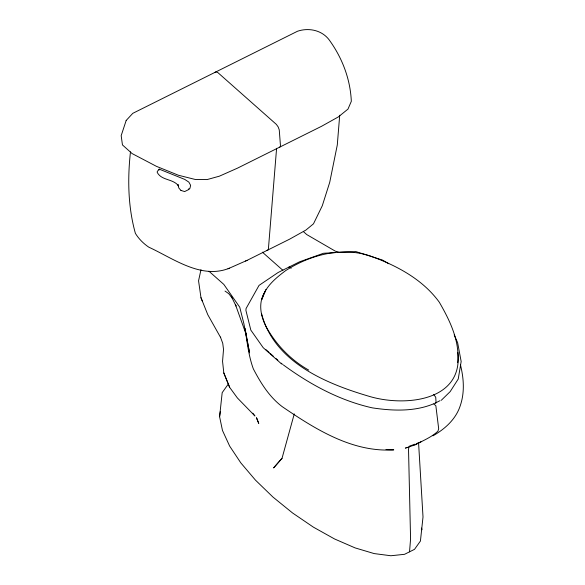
<?xml version="1.0" encoding="UTF-8"?>
<svg xmlns="http://www.w3.org/2000/svg" width="585" height="585" viewBox="0 0 585 585"><rect width="100%" height="100%" fill="white"/><g stroke="black" fill="none" stroke-linecap="round" stroke-linejoin="round"><path stroke-width="0.88" d="M457.836 352.316C463.459 401.836 404.008 406.787 369.347 396.389C325.765 383.57 274.124 362.115 261.59 313.75M457.741 362.7C459.876 340.989 449.887 320.543 439.32 302.24C422.889 279.593 397.237 265.817 371.431 256.427L370.356 256.018C341.772 246.439 310.342 254.819 285.648 270.621C275.689 278.138 265.129 286.687 261.919 299.344L265.912 289.48M130.47 151.888C127.464 179.017 127.998 206.958 135.398 233.386C138.791 238.892 143.413 243.528 148.751 247.148C173.248 258.424 201.32 279.645 229.379 268.193M159.142 170.008L159.215 169.131L184.758 179.412L188.845 182.11L190.615 185.291L189.935 188.399L188.538 188.97M418.56 442.611L423.013 516.979L420.425 541.045L414.516 549.344L404.549 554.309L390.89 555.75L374.173 553.585L355.117 547.904L334.561 538.968L313.399 527.151L292.566 512.979L272.968 497.074L255.462 480.124L240.808 462.874L229.649 446.077L222.475 430.465L219.594 416.725L222.183 392.659L228.084 384.352M276.595 148.305L268.339 249.758L266.694 250.49M339.709 115.23L337.289 144.985L329.735 182.279L322.298 205.723L313.487 223.821L305.889 230.08L289.582 239.185L247.104 260.34L228.004 268.793M409.529 551.83L410.575 539.034L408.52 449.068L408.988 446.977M219.594 416.725L220.311 411.518M200.977 269.707L198.556 280.807L200.977 297.699L202.352 301.173M294.277 413.88L282.036 458.274L273.583 467.927L282.05 458.34M264.873 292.017C257.934 302.84 260.625 315.98 266.131 326.781C276.164 344.784 290.716 359.958 308.719 370.093M159.215 169.131L157.277 171.507L157.211 172.385C161.555 180.758 173.145 178.564 178.593 185.95L177.972 184.553M441.287 400.294L450.172 391.614L458.238 379.022L461.163 361.515L457.631 342.686L454.187 334.861M279.571 147.193L280.529 146.491L279.25 129.848L278.16 126.916L276.398 124.429L217.876 72.606L215.982 71.853L214.585 72.584M432.944 435.832C445.002 428.98 455.949 419.131 460.3 405.588C464.651 392.718 463.839 379.292 460.79 366.232L460.453 364.44M189.196 189.313L184.655 191.566L180.97 190.439L178.871 188.085L177.898 184.699M406.889 447.408L405.39 448.154L414.714 444.951L421.675 441.441M414.714 444.951C422.692 440.812 431.299 437.404 437.953 431.189L438.677 428.747L435.862 405.778L433.851 403.994M434.304 403.526C414.926 411.855 392.696 410.955 372.206 407.84C339.695 400.535 310.013 384.469 283.308 364.879M440.037 400.674L435.021 403.175L436.081 402.882L435.723 397.222L433.602 394.422M245.503 261.042L247.104 260.34M409.142 446.282L414.955 444.161M416.622 443.554L419.942 442.34M335.212 252.654L323.534 253.261L299.476 261.853L278.197 272.456L259.038 285.385L246.058 308.551L245.912 310.379L250.826 330.101L263.213 347.702L281.524 363.907M339.709 252.427L355.885 251.587L382.546 260.091L388.747 263.718M288.829 267.155L289.882 267.148L291.169 268.281M385.961 449.572L393.756 449.858C352.243 452.571 315.139 429.039 282.189 406.634C269.202 396.762 260.764 383.08 253.327 368.842C248.632 356.009 247.162 342.262 245.071 328.814M180.97 190.439L181.46 190.586M338.686 252.296L335.242 251.119L306.752 234.578L303.381 231.594M225.02 291.067L228.735 293.648L232.194 297.992L231.265 296.266L236.011 306.028L235.528 304.858L246.022 334.079M262.38 252.157L282.884 270.314M208.999 271.272L223.821 284.405L239.74 307.198L243.857 323.542L249.554 352.894L245.115 328.807M265.78 349.53L269.144 352.499M270.482 353.691L273.166 356.068M275.857 358.444L277.868 360.228M281.224 363.197L282.57 364.389M252.808 413.178L254.943 415.993L237.378 397.946L229.642 387.35L223.821 372.974L222.556 361.362L223.521 349.413L222.739 343.3L220.443 337.084L220.677 337.611L207.777 314.686L200.977 297.699M223.821 372.974L229.642 387.35M421.617 528.058L421.975 529.776M126.17 120.473L121.175 135.654L122.455 144.926L132.115 153.584L156.466 166.352L178.469 175.259L195.427 179.515L207.112 179.573L219.397 176.173L237.525 168.136L321.618 126.258L338.305 116.941L347.995 109.081L351.322 101.3C350.327 79.004 342.225 57.864 329.158 39.853C321.823 30.098 308.69 27.451 297.502 31.246L132.795 113.329L126.17 120.473M256.8 418.531L256.442 417.705L258.753 423.416L256.8 418.531"/></g></svg>
